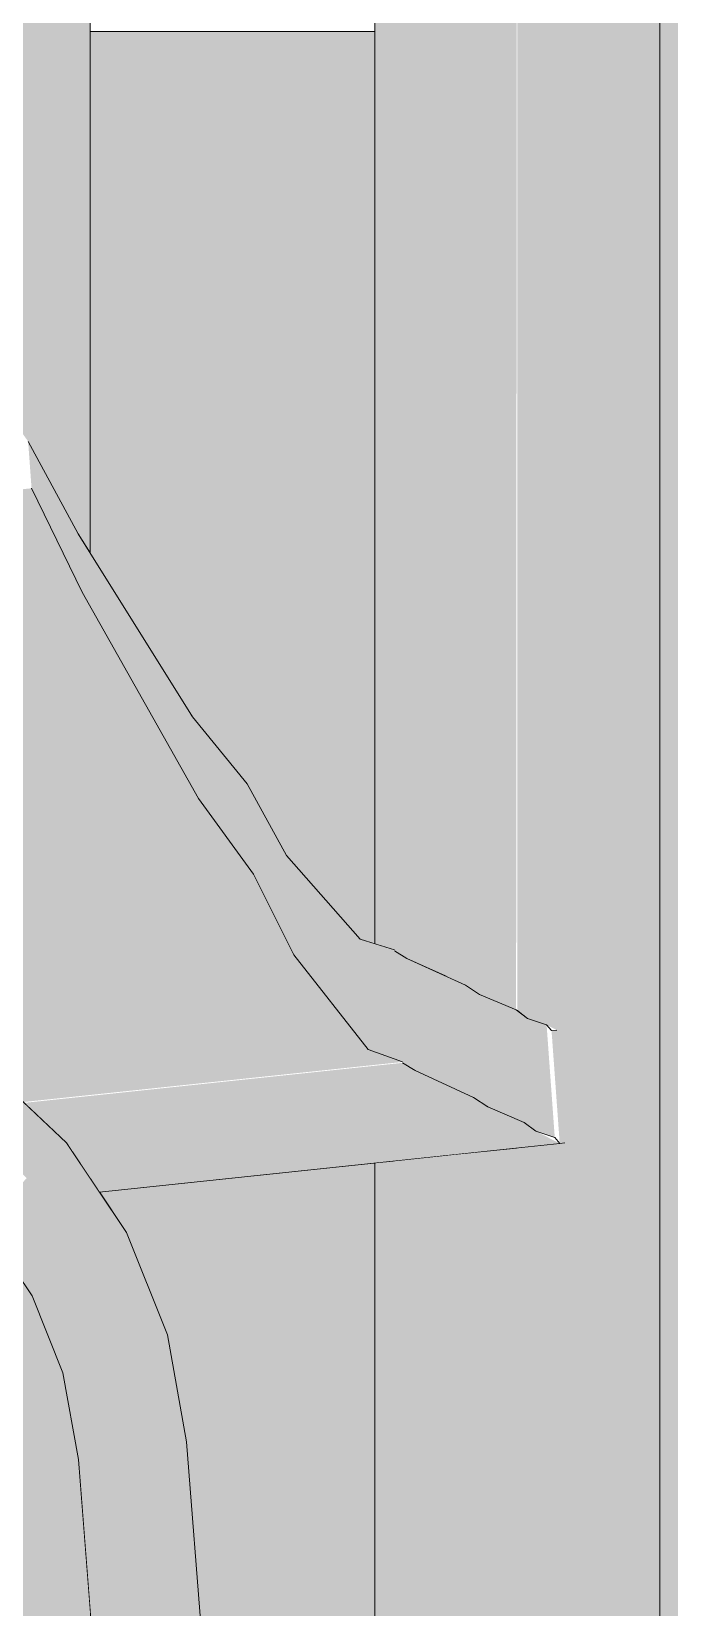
# Model space of a CAD drawing. Header units: centimetres. Extents: x -4381 to 5639, y -3920 to 4826.
# Drawn here: x 72.4607 to 72.5279, y 32.5627 to 32.7286 of the extents above; entities that cross this region are included whole.
import ezdxf
from ezdxf.xclip import XClip

# ---------------------------------------------------------------- set-up
doc = ezdxf.new("R2010")
doc.units = ezdxf.units.CM
doc.header["$MEASUREMENT"] = 0
doc.header["$XCLIPFRAME"] = 0
doc.set_wipeout_variables(frame=1)
doc.linetypes.add('Wipeout_Contour', pattern=[100, 0, -100])
for name, color, linetype in [('01- MOBILIER', 7, 'Continuous'), ('Drawing & Figure', 7, 'Continuous'), ('Structural - Bearing', 7, 'Continuous'), ('Structural - Combined', 7, 'Continuous')]:
    doc.layers.add(name, color=color, linetype=linetype)
for name, color, linetype, lineweight in [('01- MOBILIER_Pen_No__101', 252, 'Continuous', 5), ('01- MOBILIER_Pen_No__2', 8, 'Continuous', 5), ('01- MOBILIER_Pen_No__7', 7, 'Continuous', 5), ('Structural - Combined_Pen_No__1', 7, 'Continuous', 5)]:
    doc.layers.add(name, color=color, linetype=linetype, lineweight=lineweight)
for name, color, linetype, lineweight, true_color in [('01- MOBILIER_Pen_No__102', 7, 'Continuous', 5, 0xcccccc), ('01- MOBILIER_Pen_No__178', 7, 'Continuous', 5, 0xbda888), ('01- MOBILIER_Pen_No__180', 7, 'Continuous', 5, 0xe2e3c6), ('01- MOBILIER_Pen_No__186', 7, 'Continuous', 5, 0xe8e8e8), ('01- MOBILIER_Pen_No__62', 7, 'Continuous', 5, 0xaaaaaa), ('Structural - Bearing_Pen_No__102', 7, 'Continuous', 5, 0xcccccc), ('Structural - Combined_Pen_No__102', 7, 'Continuous', 5, 0xcccccc)]:
    doc.layers.add(name, color=color, linetype=linetype, lineweight=lineweight, true_color=true_color)

# ---------------------------------------------------------------- blocks, each defined once
blk = doc.blocks.new('Drawing_7_7', base_point=(-363.09186, 32.20361))
at = {"color": 254, "linetype": 'Wipeout_Contour', "lineweight": 0, "ltscale": 317.953738}
blk.add_wipeout([(72.52688, 32.20361), (72.52688, 32.85611), (72.52487, 32.85611), (72.52487, 32.20361)], dxfattribs=at).dxf.layer = '01- MOBILIER'
at = {"layer": '01- MOBILIER_Pen_No__102', "linetype": 'Continuous', "ltscale": 10}
blk.add_hatch(color=256, dxfattribs=at).paths.add_polyline_path([(72.52688, 32.20361), (72.52688, 32.85611), (72.52487, 32.85611), (72.52487, 32.20361)])
at = {"color": 254, "linetype": 'Wipeout_Contour', "lineweight": 0, "ltscale": 317.940035}
blk.add_wipeout([(72.52487, 32.20361), (72.52487, 32.85611), (72.51938, 32.85611), (72.51938, 32.20361)], dxfattribs=at).dxf.layer = '01- MOBILIER'
at = {"color": 254, "linetype": 'Wipeout_Contour', "lineweight": 0, "ltscale": 317.961072}
blk.add_wipeout([(72.52889, 32.20361), (72.52889, 32.85611), (72.52688, 32.85611), (72.52688, 32.20361)], dxfattribs=at).dxf.layer = '01- MOBILIER'
at = {"layer": '01- MOBILIER_Pen_No__101', "linetype": 'Continuous', "ltscale": 10}
blk.add_hatch(color=256, dxfattribs=at).paths.add_polyline_path([(72.52889, 32.20361), (72.52889, 32.85611), (72.52688, 32.85611), (72.52688, 32.20361)])
at = {"layer": '01- MOBILIER_Pen_No__186', "linetype": 'Continuous', "ltscale": 10}
blk.add_hatch(color=256, dxfattribs=at).paths.add_polyline_path([(72.52487, 32.20361), (72.52487, 32.85611), (72.51938, 32.85611), (72.51938, 32.20361)])
at = {"layer": '01- MOBILIER_Pen_No__7', "linetype": 'Continuous', "ltscale": 10}
blk.add_line((72.52688, 32.20361), (72.52688, 32.85611), dxfattribs=at)
at = {"color": 254, "linetype": 'Wipeout_Contour', "lineweight": 0, "ltscale": 796.459926}
blk.add_wipeout([(72.51188, 32.6255), (72.51295, 32.62469), (72.51495, 32.62402), (72.51602, 32.62348), (72.51688, 32.61161), (72.51188, 32.61108), (72.51188, 32.20361), (72.51938, 32.20361), (72.51938, 32.85611), (72.51188, 32.85611)], dxfattribs=at).dxf.layer = '01- MOBILIER'
at = {"layer": '01- MOBILIER_Pen_No__102', "linetype": 'Continuous', "ltscale": 10}
blk.add_hatch(color=256, dxfattribs=at).paths.add_polyline_path([(72.51188, 32.6255), (72.51295, 32.62469), (72.51495, 32.62402), (72.51602, 32.62348), (72.51688, 32.61161), (72.51188, 32.61108), (72.51188, 32.20361), (72.51938, 32.20361), (72.51938, 32.85611), (72.51188, 32.85611)])
at = {"color": 254, "linetype": 'Wipeout_Contour', "lineweight": 0, "ltscale": 477.121585}
blk.add_wipeout([(72.50438, 32.85611), (72.50438, 32.62913), (72.5064, 32.62822), (72.50789, 32.62722), (72.51174, 32.6256), (72.51188, 32.85611)], dxfattribs=at).dxf.layer = '01- MOBILIER'
at = {"color": 254, "linetype": 'Wipeout_Contour', "lineweight": 0, "ltscale": 238.613941}
blk.add_wipeout([(72.51547, 32.62342), (72.51633, 32.61155), (72.51602, 32.62348)], dxfattribs=at).dxf.layer = '01- MOBILIER'
at = {"color": 254, "linetype": 'Wipeout_Contour', "lineweight": 0, "ltscale": 397.086986}
blk.add_wipeout([(72.50438, 32.2275), (72.50623, 32.20361), (72.51188, 32.20361), (72.51188, 32.61108), (72.50438, 32.61029)], dxfattribs=at).dxf.layer = '01- MOBILIER'
at = {"layer": '01- MOBILIER_Pen_No__180', "linetype": 'Continuous', "ltscale": 10}
blk.add_hatch(color=256, dxfattribs=at).paths.add_polyline_path([(72.51547, 32.62342), (72.51633, 32.61155), (72.51602, 32.62348)])
at = {"layer": '01- MOBILIER_Pen_No__62', "linetype": 'Continuous', "ltscale": 10}
for points in [[(72.50438, 32.85611), (72.50438, 32.62913), (72.5064, 32.62822), (72.50789, 32.62722), (72.51174, 32.6256), (72.51188, 32.85611)], [(72.50438, 32.2275), (72.50623, 32.20361), (72.51188, 32.20361), (72.51188, 32.61108), (72.50438, 32.61029)]]:
    blk.add_hatch(color=256, dxfattribs=at).paths.add_polyline_path(points)
at = {"color": 254, "linetype": 'Wipeout_Contour', "lineweight": 0, "ltscale": 397.757641}
blk.add_wipeout([(72.49889, 32.85611), (72.49889, 32.63193), (72.50024, 32.63101), (72.50438, 32.62913), (72.50438, 32.85611)], dxfattribs=at).dxf.layer = '01- MOBILIER'
at = {"color": 254, "linetype": 'Wipeout_Contour', "lineweight": 0, "ltscale": 238.475728}
blk.add_wipeout([(72.51688, 32.61161), (72.51602, 32.62348), (72.51633, 32.61155)], dxfattribs=at).dxf.layer = '01- MOBILIER'
at = {"color": 254, "linetype": 'Wipeout_Contour', "lineweight": 0, "ltscale": 317.786034}
blk.add_wipeout([(72.49889, 32.29833), (72.50438, 32.2275), (72.50438, 32.61029), (72.49889, 32.60971)], dxfattribs=at).dxf.layer = '01- MOBILIER'
at = {"layer": '01- MOBILIER_Pen_No__180', "linetype": 'Continuous', "ltscale": 10}
for points in [[(72.51547, 32.62342), (72.51581, 32.61215)], [(72.51547, 32.62342), (72.51581, 32.61215)], [(72.51688, 32.61161), (72.51602, 32.62348), (72.51633, 32.61155)]]:
    blk.add_hatch(color=256, dxfattribs=at).paths.add_polyline_path(points)
at = {"layer": '01- MOBILIER_Pen_No__2', "linetype": 'Continuous', "ltscale": 10}
for points in [[(72.49889, 32.85611), (72.49889, 32.63193), (72.50024, 32.63101), (72.50438, 32.62913), (72.50438, 32.85611)], [(72.49889, 32.29833), (72.50438, 32.2275), (72.50438, 32.61029), (72.49889, 32.60971)]]:
    blk.add_hatch(color=256, dxfattribs=at).paths.add_polyline_path(points)
at = {"color": 254, "linetype": 'Wipeout_Contour', "lineweight": 0, "ltscale": 318.204642}
blk.add_wipeout([(72.49688, 32.85611), (72.49688, 32.63255), (72.49889, 32.63193), (72.49889, 32.85611)], dxfattribs=at).dxf.layer = '01- MOBILIER'
at = {"color": 254, "linetype": 'Wipeout_Contour', "lineweight": 0, "ltscale": 238.791224}
blk.add_wipeout([(72.51495, 32.62402), (72.51295, 32.62469), (72.51381, 32.61283)], dxfattribs=at).dxf.layer = '01- MOBILIER'
at = {"color": 254, "linetype": 'Wipeout_Contour', "lineweight": 0, "ltscale": 317.771069}
blk.add_wipeout([(72.49688, 32.32426), (72.49889, 32.29833), (72.49889, 32.60971), (72.49688, 32.60949)], dxfattribs=at).dxf.layer = '01- MOBILIER'
at = {"layer": '01- MOBILIER_Pen_No__101', "linetype": 'Continuous', "ltscale": 10}
for points in [[(72.49688, 32.85611), (72.49688, 32.63255), (72.49889, 32.63193), (72.49889, 32.85611)], [(72.49688, 32.32426), (72.49889, 32.29833), (72.49889, 32.60971), (72.49688, 32.60949)]]:
    blk.add_hatch(color=256, dxfattribs=at).paths.add_polyline_path(points)
at = {"layer": '01- MOBILIER_Pen_No__180', "linetype": 'Continuous', "ltscale": 10}
blk.add_hatch(color=256, dxfattribs=at).paths.add_polyline_path([(72.51495, 32.62402), (72.51295, 32.62469), (72.51381, 32.61283)])
at = {"color": 254, "linetype": 'Wipeout_Contour', "lineweight": 0, "ltscale": 238.524172}
blk.add_wipeout([(72.51295, 32.62469), (72.51174, 32.6256), (72.5126, 32.61375)], dxfattribs=at).dxf.layer = '01- MOBILIER'
at = {"color": 254, "linetype": 'Wipeout_Contour', "lineweight": 0, "ltscale": 238.294648}
blk.add_wipeout([(72.51495, 32.62402), (72.51381, 32.61283), (72.51581, 32.61215)], dxfattribs=at).dxf.layer = '01- MOBILIER'
at = {"color": 254, "linetype": 'Wipeout_Contour', "lineweight": 0, "ltscale": 317.561288}
blk.add_wipeout([(72.4947, 32.20361), (72.49643, 32.20361), (72.46732, 32.57912), (72.46566, 32.57828)], dxfattribs=at).dxf.layer = '01- MOBILIER'
at = {"layer": '01- MOBILIER_Pen_No__180', "linetype": 'Continuous', "ltscale": 10}
for points in [[(72.51295, 32.62469), (72.51174, 32.6256), (72.5126, 32.61375)], [(72.51495, 32.62402), (72.51381, 32.61283), (72.51581, 32.61215)]]:
    blk.add_hatch(color=256, dxfattribs=at).paths.add_polyline_path(points)
at = {"layer": '01- MOBILIER_Pen_No__2', "linetype": 'Continuous', "ltscale": 10}
blk.add_hatch(color=256, dxfattribs=at).paths.add_polyline_path([(72.4947, 32.20361), (72.49643, 32.20361), (72.46732, 32.57912), (72.46566, 32.57828)])
at = {"layer": '01- MOBILIER_Pen_No__7', "linetype": 'Continuous', "ltscale": 10}
for p, q in [((72.51547, 32.62342), (72.51495, 32.62402)), ((72.51602, 32.62348), (72.51547, 32.62342))]:
    blk.add_line(p, q, dxfattribs=at)
at = {"color": 254, "linetype": 'Wipeout_Contour', "lineweight": 0, "ltscale": 238.93683}
blk.add_wipeout([(72.51174, 32.6256), (72.50789, 32.62722), (72.50875, 32.61539)], dxfattribs=at).dxf.layer = '01- MOBILIER'
at = {"color": 254, "linetype": 'Wipeout_Contour', "lineweight": 0, "ltscale": 238.553413}
blk.add_wipeout([(72.51295, 32.62469), (72.5126, 32.61375), (72.51381, 32.61283)], dxfattribs=at).dxf.layer = '01- MOBILIER'
at = {"color": 254, "linetype": 'Wipeout_Contour', "lineweight": 0, "ltscale": 317.572505}
blk.add_wipeout([(72.49643, 32.20361), (72.50053, 32.20361), (72.47135, 32.58001), (72.46732, 32.57912)], dxfattribs=at).dxf.layer = '01- MOBILIER'
at = {"layer": '01- MOBILIER_Pen_No__180', "linetype": 'Continuous', "ltscale": 10}
for points in [[(72.51174, 32.6256), (72.50789, 32.62722), (72.50875, 32.61539)], [(72.51295, 32.62469), (72.5126, 32.61375), (72.51381, 32.61283)]]:
    blk.add_hatch(color=256, dxfattribs=at).paths.add_polyline_path(points)
at = {"layer": '01- MOBILIER_Pen_No__62', "linetype": 'Continuous', "ltscale": 10}
blk.add_hatch(color=256, dxfattribs=at).paths.add_polyline_path([(72.49643, 32.20361), (72.50053, 32.20361), (72.47135, 32.58001), (72.46732, 32.57912)])
at = {"color": 254, "linetype": 'Wipeout_Contour', "lineweight": 0, "ltscale": 238.633783}
blk.add_wipeout([(72.50789, 32.62722), (72.5064, 32.62822), (72.50725, 32.61639)], dxfattribs=at).dxf.layer = '01- MOBILIER'
at = {"color": 254, "linetype": 'Wipeout_Contour', "lineweight": 0, "ltscale": 238.13188}
blk.add_wipeout([(72.51174, 32.6256), (72.50875, 32.61539), (72.5126, 32.61375)], dxfattribs=at).dxf.layer = '01- MOBILIER'
at = {"color": 254, "linetype": 'Wipeout_Contour', "lineweight": 0, "ltscale": 317.822081}
blk.add_wipeout([(72.46566, 32.57828), (72.46732, 32.57912), (72.46564, 32.58853), (72.46403, 32.58738)], dxfattribs=at).dxf.layer = '01- MOBILIER'
at = {"color": 254, "linetype": 'Wipeout_Contour', "lineweight": 0, "ltscale": 317.587358}
blk.add_wipeout([(72.50053, 32.20361), (72.50459, 32.20361), (72.47538, 32.58043), (72.47135, 32.58001)], dxfattribs=at).dxf.layer = '01- MOBILIER'
at = {"layer": '01- MOBILIER_Pen_No__180', "linetype": 'Continuous', "ltscale": 10}
for points in [[(72.50789, 32.62722), (72.5064, 32.62822), (72.50725, 32.61639)], [(72.51174, 32.6256), (72.50875, 32.61539), (72.5126, 32.61375)]]:
    blk.add_hatch(color=256, dxfattribs=at).paths.add_polyline_path(points)
at = {"layer": '01- MOBILIER_Pen_No__186', "linetype": 'Continuous', "ltscale": 10}
blk.add_hatch(color=256, dxfattribs=at).paths.add_polyline_path([(72.50053, 32.20361), (72.50459, 32.20361), (72.47538, 32.58043), (72.47135, 32.58001)])
at = {"layer": '01- MOBILIER_Pen_No__2', "linetype": 'Continuous', "ltscale": 10}
blk.add_hatch(color=256, dxfattribs=at).paths.add_polyline_path([(72.46566, 32.57828), (72.46732, 32.57912), (72.46564, 32.58853), (72.46403, 32.58738)])
at = {"layer": '01- MOBILIER_Pen_No__7', "linetype": 'Continuous', "ltscale": 10}
for p, q in [((72.51295, 32.62469), (72.51174, 32.6256)), ((72.51495, 32.62402), (72.51295, 32.62469))]:
    blk.add_line(p, q, dxfattribs=at)
at = {"color": 254, "linetype": 'Wipeout_Contour', "lineweight": 0, "ltscale": 238.957443}
blk.add_wipeout([(72.5064, 32.62822), (72.50024, 32.63101), (72.5011, 32.61921)], dxfattribs=at).dxf.layer = '01- MOBILIER'
at = {"color": 254, "linetype": 'Wipeout_Contour', "lineweight": 0, "ltscale": 238.422222}
blk.add_wipeout([(72.50789, 32.62722), (72.50725, 32.61639), (72.50875, 32.61539)], dxfattribs=at).dxf.layer = '01- MOBILIER'
at = {"color": 254, "linetype": 'Wipeout_Contour', "lineweight": 0, "ltscale": 317.825641}
blk.add_wipeout([(72.46732, 32.57912), (72.47135, 32.58001), (72.46953, 32.59017), (72.46564, 32.58853)], dxfattribs=at).dxf.layer = '01- MOBILIER'
at = {"color": 254, "linetype": 'Wipeout_Contour', "lineweight": 0, "ltscale": 317.596327}
blk.add_wipeout([(72.50459, 32.20361), (72.50623, 32.20361), (72.47705, 32.58014), (72.47538, 32.58043)], dxfattribs=at).dxf.layer = '01- MOBILIER'
at = {"layer": '01- MOBILIER_Pen_No__180', "linetype": 'Continuous', "ltscale": 10}
for points in [[(72.5064, 32.62822), (72.50024, 32.63101), (72.5011, 32.61921)], [(72.50789, 32.62722), (72.50725, 32.61639), (72.50875, 32.61539)]]:
    blk.add_hatch(color=256, dxfattribs=at).paths.add_polyline_path(points)
at = {"layer": '01- MOBILIER_Pen_No__186', "linetype": 'Continuous', "ltscale": 10}
blk.add_hatch(color=256, dxfattribs=at).paths.add_polyline_path([(72.50459, 32.20361), (72.50623, 32.20361), (72.47705, 32.58014), (72.47538, 32.58043)])
at = {"layer": '01- MOBILIER_Pen_No__62', "linetype": 'Continuous', "ltscale": 10}
blk.add_hatch(color=256, dxfattribs=at).paths.add_polyline_path([(72.46732, 32.57912), (72.47135, 32.58001), (72.46953, 32.59017), (72.46564, 32.58853)])
at = {"color": 254, "linetype": 'Wipeout_Contour', "lineweight": 0, "ltscale": 238.54773}
blk.add_wipeout([(72.50024, 32.63101), (72.49894, 32.63183), (72.49979, 32.62003)], dxfattribs=at).dxf.layer = '01- MOBILIER'
at = {"color": 254, "linetype": 'Wipeout_Contour', "lineweight": 0, "ltscale": 238.083294}
blk.add_wipeout([(72.5064, 32.62822), (72.5011, 32.61921), (72.50725, 32.61639)], dxfattribs=at).dxf.layer = '01- MOBILIER'
at = {"color": 254, "linetype": 'Wipeout_Contour', "lineweight": 0, "ltscale": 317.836211}
blk.add_wipeout([(72.46403, 32.58738), (72.46564, 32.58853), (72.46224, 32.59704), (72.46078, 32.5955)], dxfattribs=at).dxf.layer = '01- MOBILIER'
at = {"color": 254, "linetype": 'Wipeout_Contour', "lineweight": 0, "ltscale": 317.842083}
blk.add_wipeout([(72.47135, 32.58001), (72.47538, 32.58043), (72.47342, 32.59136), (72.46953, 32.59017)], dxfattribs=at).dxf.layer = '01- MOBILIER'
at = {"layer": '01- MOBILIER_Pen_No__101', "linetype": 'Continuous', "ltscale": 10}
blk.add_hatch(color=256, dxfattribs=at).paths.add_polyline_path([(72.46403, 32.58738), (72.46564, 32.58853), (72.46224, 32.59704), (72.46078, 32.5955)])
at = {"layer": '01- MOBILIER_Pen_No__180', "linetype": 'Continuous', "ltscale": 10}
for points in [[(72.50024, 32.63101), (72.49894, 32.63183), (72.49979, 32.62003)], [(72.5064, 32.62822), (72.5011, 32.61921), (72.50725, 32.61639)]]:
    blk.add_hatch(color=256, dxfattribs=at).paths.add_polyline_path(points)
at = {"layer": '01- MOBILIER_Pen_No__186', "linetype": 'Continuous', "ltscale": 10}
blk.add_hatch(color=256, dxfattribs=at).paths.add_polyline_path([(72.47135, 32.58001), (72.47538, 32.58043), (72.47342, 32.59136), (72.46953, 32.59017)])
at = {"layer": '01- MOBILIER_Pen_No__7', "linetype": 'Continuous', "ltscale": 10}
for p, q in [((72.50789, 32.62722), (72.5064, 32.62822)), ((72.51174, 32.6256), (72.50789, 32.62722))]:
    blk.add_line(p, q, dxfattribs=at)
at = {"color": 254, "linetype": 'Wipeout_Contour', "lineweight": 0, "ltscale": 238.91823}
blk.add_wipeout([(72.49894, 32.63192), (72.49531, 32.63304), (72.49615, 32.62142)], dxfattribs=at).dxf.layer = '01- MOBILIER'
at = {"color": 254, "linetype": 'Wipeout_Contour', "lineweight": 0, "ltscale": 238.475872}
blk.add_wipeout([(72.50024, 32.63101), (72.49979, 32.62003), (72.5011, 32.61921)], dxfattribs=at).dxf.layer = '01- MOBILIER'
at = {"color": 254, "linetype": 'Wipeout_Contour', "lineweight": 0, "ltscale": 317.848881}
blk.add_wipeout([(72.46564, 32.58853), (72.46953, 32.59017), (72.46575, 32.59963), (72.46224, 32.59704)], dxfattribs=at).dxf.layer = '01- MOBILIER'
at = {"color": 254, "linetype": 'Wipeout_Contour', "lineweight": 0, "ltscale": 317.882128}
blk.add_wipeout([(72.47538, 32.58043), (72.47705, 32.58014), (72.47503, 32.59138), (72.47342, 32.59136)], dxfattribs=at).dxf.layer = '01- MOBILIER'
at = {"layer": '01- MOBILIER_Pen_No__180', "linetype": 'Continuous', "ltscale": 10}
blk.add_hatch(color=256, dxfattribs=at).paths.add_polyline_path([(72.50024, 32.63101), (72.49979, 32.62003), (72.5011, 32.61921)])
at = {"layer": '01- MOBILIER_Pen_No__186', "linetype": 'Continuous', "ltscale": 10}
for points in [[(72.49894, 32.63192), (72.49531, 32.63304), (72.49615, 32.62142)], [(72.47538, 32.58043), (72.47705, 32.58014), (72.47503, 32.59138), (72.47342, 32.59136)]]:
    blk.add_hatch(color=256, dxfattribs=at).paths.add_polyline_path(points)
at = {"layer": '01- MOBILIER_Pen_No__62', "linetype": 'Continuous', "ltscale": 10}
blk.add_hatch(color=256, dxfattribs=at).paths.add_polyline_path([(72.46564, 32.58853), (72.46953, 32.59017), (72.46575, 32.59963), (72.46224, 32.59704)])
at = {"color": 254, "linetype": 'Wipeout_Contour', "lineweight": 0, "ltscale": 238.722408}
blk.add_wipeout([(72.49531, 32.63304), (72.48757, 32.64186), (72.48833, 32.6314)], dxfattribs=at).dxf.layer = '01- MOBILIER'
at = {"color": 254, "linetype": 'Wipeout_Contour', "lineweight": 0, "ltscale": 317.838808}
blk.add_wipeout([(72.46078, 32.5955), (72.46224, 32.59704), (72.45724, 32.60448), (72.45601, 32.6026)], dxfattribs=at).dxf.layer = '01- MOBILIER'
at = {"color": 254, "linetype": 'Wipeout_Contour', "lineweight": 0, "ltscale": 317.864593}
blk.add_wipeout([(72.46953, 32.59017), (72.47342, 32.59136), (72.46927, 32.60175), (72.46575, 32.59963)], dxfattribs=at).dxf.layer = '01- MOBILIER'
at = {"layer": '01- MOBILIER_Pen_No__101', "linetype": 'Continuous', "ltscale": 10}
blk.add_hatch(color=256, dxfattribs=at).paths.add_polyline_path([(72.46078, 32.5955), (72.46224, 32.59704), (72.45724, 32.60448), (72.45601, 32.6026)])
at = {"layer": '01- MOBILIER_Pen_No__186', "linetype": 'Continuous', "ltscale": 10}
for points in [[(72.49531, 32.63304), (72.48757, 32.64186), (72.48833, 32.6314)], [(72.46953, 32.59017), (72.47342, 32.59136), (72.46927, 32.60175), (72.46575, 32.59963)]]:
    blk.add_hatch(color=256, dxfattribs=at).paths.add_polyline_path(points)
at = {"color": 254, "linetype": 'Wipeout_Contour', "lineweight": 0, "ltscale": 238.677461}
blk.add_wipeout([(72.48757, 32.64186), (72.48341, 32.6494), (72.4841, 32.63989)], dxfattribs=at).dxf.layer = '01- MOBILIER'
at = {"color": 254, "linetype": 'Wipeout_Contour', "lineweight": 0, "ltscale": 317.861715}
blk.add_wipeout([(72.46224, 32.59704), (72.46575, 32.59963), (72.4602, 32.6079), (72.45724, 32.60448)], dxfattribs=at).dxf.layer = '01- MOBILIER'
at = {"color": 254, "linetype": 'Wipeout_Contour', "lineweight": 0, "ltscale": 317.873739}
blk.add_wipeout([(72.47342, 32.59136), (72.47503, 32.59138), (72.47072, 32.60217), (72.46927, 32.60175)], dxfattribs=at).dxf.layer = '01- MOBILIER'
at = {"layer": '01- MOBILIER_Pen_No__186', "linetype": 'Continuous', "ltscale": 10}
for points in [[(72.48757, 32.64186), (72.48341, 32.6494), (72.4841, 32.63989)], [(72.47342, 32.59136), (72.47503, 32.59138), (72.47072, 32.60217), (72.46927, 32.60175)]]:
    blk.add_hatch(color=256, dxfattribs=at).paths.add_polyline_path(points)
at = {"layer": '01- MOBILIER_Pen_No__62', "linetype": 'Continuous', "ltscale": 10}
blk.add_hatch(color=256, dxfattribs=at).paths.add_polyline_path([(72.46224, 32.59704), (72.46575, 32.59963), (72.4602, 32.6079), (72.45724, 32.60448)])
at = {"color": 254, "linetype": 'Wipeout_Contour', "lineweight": 0, "ltscale": 238.712929}
blk.add_wipeout([(72.48341, 32.6494), (72.47768, 32.65645), (72.4783, 32.64785)], dxfattribs=at).dxf.layer = '01- MOBILIER'
at = {"color": 254, "linetype": 'Wipeout_Contour', "lineweight": 0, "ltscale": 317.875378}
blk.add_wipeout([(72.46575, 32.59963), (72.46927, 32.60175), (72.46316, 32.61084), (72.4602, 32.6079)], dxfattribs=at).dxf.layer = '01- MOBILIER'
at = {"layer": '01- MOBILIER_Pen_No__186', "linetype": 'Continuous', "ltscale": 10}
for points in [[(72.48341, 32.6494), (72.47768, 32.65645), (72.4783, 32.64785)], [(72.46575, 32.59963), (72.46927, 32.60175), (72.46316, 32.61084), (72.4602, 32.6079)]]:
    blk.add_hatch(color=256, dxfattribs=at).paths.add_polyline_path(points)
at = {"color": 254, "linetype": 'Wipeout_Contour', "lineweight": 0, "ltscale": 238.973988}
blk.add_wipeout([(72.47768, 32.65645), (72.46562, 32.67572), (72.46606, 32.66957)], dxfattribs=at).dxf.layer = '01- MOBILIER'
at = {"color": 254, "linetype": 'Wipeout_Contour', "lineweight": 0, "ltscale": 317.874022}
blk.add_wipeout([(72.46927, 32.60175), (72.47072, 32.60217), (72.46439, 32.6116), (72.46316, 32.61084)], dxfattribs=at).dxf.layer = '01- MOBILIER'
at = {"layer": '01- MOBILIER', "linetype": 'Continuous', "lineweight": 0, "ltscale": 10, "true_color": 0xffffff}
blk.add_hatch(color=7, dxfattribs=at).paths.add_polyline_path([(72.46927, 32.60175), (72.47072, 32.60217), (72.46439, 32.6116), (72.46316, 32.61084)])
at = {"layer": '01- MOBILIER_Pen_No__186', "linetype": 'Continuous', "ltscale": 10}
blk.add_hatch(color=256, dxfattribs=at).paths.add_polyline_path([(72.47768, 32.65645), (72.46562, 32.67572), (72.46606, 32.66957)])
at = {"color": 254, "linetype": 'Wipeout_Contour', "lineweight": 0, "ltscale": 238.864794}
blk.add_wipeout([(72.46562, 32.67572), (72.46036, 32.68545), (72.46072, 32.68052)], dxfattribs=at).dxf.layer = '01- MOBILIER'
at = {"color": 254, "linetype": 'Wipeout_Contour', "lineweight": 0, "ltscale": 317.875697}
blk.add_wipeout([(72.4602, 32.6079), (72.46316, 32.61084), (72.45542, 32.61818), (72.45316, 32.61456)], dxfattribs=at).dxf.layer = '01- MOBILIER'
at = {"color": 254, "linetype": 'Wipeout_Contour', "lineweight": 0, "ltscale": 317.999702}
blk.add_wipeout([(72.4669, 32.60787), (72.46786, 32.60642), (72.51633, 32.61155), (72.51381, 32.61283)], dxfattribs=at).dxf.layer = '01- MOBILIER'
at = {"layer": '01- MOBILIER_Pen_No__178', "linetype": 'Continuous', "ltscale": 10}
blk.add_hatch(color=256, dxfattribs=at).paths.add_polyline_path([(72.4669, 32.60787), (72.46786, 32.60642), (72.51633, 32.61155), (72.51381, 32.61283)])
at = {"layer": '01- MOBILIER_Pen_No__186', "linetype": 'Continuous', "ltscale": 10}
for points in [[(72.46562, 32.67572), (72.46036, 32.68545), (72.46072, 32.68052)], [(72.4602, 32.6079), (72.46316, 32.61084), (72.45542, 32.61818), (72.45316, 32.61456)]]:
    blk.add_hatch(color=256, dxfattribs=at).paths.add_polyline_path(points)
at = {"layer": '01- MOBILIER_Pen_No__7', "linetype": 'Continuous', "ltscale": 10}
for p, q in [((72.51633, 32.61155), (72.51581, 32.61215)), ((72.51688, 32.61161), (72.51633, 32.61155))]:
    blk.add_line(p, q, dxfattribs=at)
at = {"color": 254, "linetype": 'Wipeout_Contour', "lineweight": 0, "ltscale": 317.864282}
blk.add_wipeout([(72.46316, 32.61084), (72.46439, 32.6116), (72.45636, 32.6192), (72.45542, 32.61818)], dxfattribs=at).dxf.layer = '01- MOBILIER'
at = {"layer": '01- MOBILIER', "linetype": 'Continuous', "lineweight": 0, "ltscale": 10, "true_color": 0xffffff}
blk.add_hatch(color=7, dxfattribs=at).paths.add_polyline_path([(72.46316, 32.61084), (72.46439, 32.6116), (72.45636, 32.6192), (72.45542, 32.61818)])
at = {"color": 254, "linetype": 'Wipeout_Contour', "lineweight": 0, "ltscale": 397.222286}
blk.add_wipeout([(72.46496, 32.61075), (72.4669, 32.60787), (72.51381, 32.61283), (72.5126, 32.61375), (72.50875, 32.61539)], dxfattribs=at).dxf.layer = '01- MOBILIER'
at = {"layer": '01- MOBILIER_Pen_No__178', "linetype": 'Continuous', "ltscale": 10}
blk.add_hatch(color=256, dxfattribs=at).paths.add_polyline_path([(72.46496, 32.61075), (72.4669, 32.60787), (72.51381, 32.61283), (72.5126, 32.61375), (72.50875, 32.61539)])
at = {"layer": '01- MOBILIER_Pen_No__7', "linetype": 'Continuous', "ltscale": 10}
for p, q in [((72.51381, 32.61283), (72.5126, 32.61375)), ((72.51581, 32.61215), (72.51381, 32.61283))]:
    blk.add_line(p, q, dxfattribs=at)
at = {"color": 254, "linetype": 'Wipeout_Contour', "lineweight": 0, "ltscale": 476.863959}
blk.add_wipeout([(72.46085, 32.61495), (72.46439, 32.6116), (72.46496, 32.61075), (72.50875, 32.61539), (72.50725, 32.61639), (72.5011, 32.61921)], dxfattribs=at).dxf.layer = '01- MOBILIER'
at = {"layer": '01- MOBILIER_Pen_No__178', "linetype": 'Continuous', "ltscale": 10}
blk.add_hatch(color=256, dxfattribs=at).paths.add_polyline_path([(72.46085, 32.61495), (72.46439, 32.6116), (72.46496, 32.61075), (72.50875, 32.61539), (72.50725, 32.61639), (72.5011, 32.61921)])
at = {"layer": '01- MOBILIER_Pen_No__7', "linetype": 'Continuous', "ltscale": 10}
for p, q in [((72.50875, 32.61539), (72.50725, 32.61639)), ((72.5126, 32.61375), (72.50875, 32.61539))]:
    blk.add_line(p, q, dxfattribs=at)
at = {"color": 254, "linetype": 'Wipeout_Contour', "lineweight": 0, "ltscale": 317.946511}
blk.add_wipeout([(72.45994, 32.61581), (72.46085, 32.61495), (72.5011, 32.61921), (72.49979, 32.62003)], dxfattribs=at).dxf.layer = '01- MOBILIER'
at = {"layer": '01- MOBILIER_Pen_No__178', "linetype": 'Continuous', "ltscale": 10}
blk.add_hatch(color=256, dxfattribs=at).paths.add_polyline_path([(72.45994, 32.61581), (72.46085, 32.61495), (72.5011, 32.61921), (72.49979, 32.62003)])
at = {"layer": '01- MOBILIER_Pen_No__7', "linetype": 'Continuous', "ltscale": 10}
blk.add_line((72.50725, 32.61639), (72.5011, 32.61921), dxfattribs=at)
at = {"color": 254, "linetype": 'Wipeout_Contour', "lineweight": 0, "ltscale": 238.103964}
blk.add_wipeout([(72.49894, 32.63192), (72.49615, 32.62142), (72.49979, 32.62012)], dxfattribs=at).dxf.layer = '01- MOBILIER'
at = {"layer": '01- MOBILIER_Pen_No__186', "linetype": 'Continuous', "ltscale": 10}
blk.add_hatch(color=256, dxfattribs=at).paths.add_polyline_path([(72.49894, 32.63192), (72.49615, 32.62142), (72.49979, 32.62012)])
at = {"layer": '01- MOBILIER_Pen_No__7', "linetype": 'Continuous', "ltscale": 10}
for p, q in [((72.50024, 32.63101), (72.49894, 32.63183)), ((72.5064, 32.62822), (72.50024, 32.63101))]:
    blk.add_line(p, q, dxfattribs=at)
at = {"color": 254, "linetype": 'Wipeout_Contour', "lineweight": 0, "ltscale": 238.285655}
blk.add_wipeout([(72.49531, 32.63304), (72.48833, 32.6314), (72.49615, 32.62142)], dxfattribs=at).dxf.layer = '01- MOBILIER'
at = {"layer": '01- MOBILIER_Pen_No__186', "linetype": 'Continuous', "ltscale": 10}
blk.add_hatch(color=256, dxfattribs=at).paths.add_polyline_path([(72.49531, 32.63304), (72.48833, 32.6314), (72.49615, 32.62142)])
at = {"color": 254, "linetype": 'Wipeout_Contour', "lineweight": 0, "ltscale": 238.323777}
blk.add_wipeout([(72.48757, 32.64186), (72.4841, 32.63989), (72.48833, 32.6314)], dxfattribs=at).dxf.layer = '01- MOBILIER'
at = {"color": 254, "linetype": 'Wipeout_Contour', "lineweight": 0, "ltscale": 317.989356}
blk.add_wipeout([(72.49615, 32.62142), (72.45825, 32.61741), (72.45985, 32.6159), (72.49979, 32.62012)], dxfattribs=at).dxf.layer = '01- MOBILIER'
at = {"layer": '01- MOBILIER_Pen_No__178', "linetype": 'Continuous', "ltscale": 10}
blk.add_hatch(color=256, dxfattribs=at).paths.add_polyline_path([(72.49615, 32.62142), (72.45825, 32.61741), (72.45985, 32.6159), (72.49979, 32.62012)])
at = {"layer": '01- MOBILIER_Pen_No__186', "linetype": 'Continuous', "ltscale": 10}
blk.add_hatch(color=256, dxfattribs=at).paths.add_polyline_path([(72.48757, 32.64186), (72.4841, 32.63989), (72.48833, 32.6314)])
at = {"layer": '01- MOBILIER_Pen_No__7', "linetype": 'Continuous', "ltscale": 10}
blk.add_line((72.5011, 32.61921), (72.49979, 32.62003), dxfattribs=at)
at = {"color": 254, "linetype": 'Wipeout_Contour', "lineweight": 0, "ltscale": 238.276804}
blk.add_wipeout([(72.48341, 32.6494), (72.4783, 32.64785), (72.4841, 32.63989)], dxfattribs=at).dxf.layer = '01- MOBILIER'
at = {"color": 254, "linetype": 'Wipeout_Contour', "lineweight": 0, "ltscale": 477.041895}
blk.add_wipeout([(72.44086, 32.62638), (72.44703, 32.6246), (72.45636, 32.6192), (72.45825, 32.61741), (72.49615, 32.62142), (72.48833, 32.6314)], dxfattribs=at).dxf.layer = '01- MOBILIER'
at = {"layer": '01- MOBILIER_Pen_No__101', "linetype": 'Continuous', "ltscale": 10}
blk.add_hatch(color=256, dxfattribs=at).paths.add_polyline_path([(72.44086, 32.62638), (72.44703, 32.6246), (72.45636, 32.6192), (72.45825, 32.61741), (72.49615, 32.62142), (72.48833, 32.6314)])
at = {"layer": '01- MOBILIER_Pen_No__186', "linetype": 'Continuous', "ltscale": 10}
blk.add_hatch(color=256, dxfattribs=at).paths.add_polyline_path([(72.48341, 32.6494), (72.4783, 32.64785), (72.4841, 32.63989)])
at = {"layer": '01- MOBILIER_Pen_No__7', "linetype": 'Continuous', "ltscale": 10}
blk.add_line((72.49979, 32.62012), (72.49615, 32.62142), dxfattribs=at)
at = {"color": 254, "linetype": 'Wipeout_Contour', "lineweight": 0, "ltscale": 238.025401}
blk.add_wipeout([(72.47768, 32.65645), (72.46606, 32.66957), (72.4783, 32.64785)], dxfattribs=at).dxf.layer = '01- MOBILIER'
at = {"layer": '01- MOBILIER_Pen_No__186', "linetype": 'Continuous', "ltscale": 10}
blk.add_hatch(color=256, dxfattribs=at).paths.add_polyline_path([(72.47768, 32.65645), (72.46606, 32.66957), (72.4783, 32.64785)])
at = {"color": 254, "linetype": 'Wipeout_Contour', "lineweight": 0, "ltscale": 238.117748}
blk.add_wipeout([(72.46562, 32.67572), (72.46072, 32.68052), (72.46606, 32.66957)], dxfattribs=at).dxf.layer = '01- MOBILIER'
at = {"color": 254, "linetype": 'Wipeout_Contour', "lineweight": 0, "ltscale": 793.099981}
blk.add_wipeout([(72.4783, 32.64785), (72.19672, 32.61804), (72.19839, 32.61263), (72.19954, 32.60499), (72.20124, 32.60532), (72.42673, 32.62744), (72.43687, 32.62752), (72.44086, 32.62638), (72.48833, 32.6314), (72.4841, 32.63989)], dxfattribs=at).dxf.layer = '01- MOBILIER'
at = {"layer": '01- MOBILIER_Pen_No__101', "linetype": 'Continuous', "ltscale": 10}
blk.add_hatch(color=256, dxfattribs=at).paths.add_polyline_path([(72.19444, 32.62709), (72.19672, 32.61804), (72.4783, 32.64785), (72.46606, 32.66957), (72.20158, 32.64157)])
at = {"layer": '01- MOBILIER_Pen_No__186', "linetype": 'Continuous', "ltscale": 10}
blk.add_hatch(color=256, dxfattribs=at).paths.add_polyline_path([(72.46562, 32.67572), (72.46072, 32.68052), (72.46606, 32.66957)])
at = {"layer": '01- MOBILIER_Pen_No__2', "linetype": 'Continuous', "ltscale": 10}
blk.add_hatch(color=256, dxfattribs=at).paths.add_polyline_path([(72.4783, 32.64785), (72.19672, 32.61804), (72.19839, 32.61263), (72.19954, 32.60499), (72.20124, 32.60532), (72.42673, 32.62744), (72.43687, 32.62752), (72.44086, 32.62638), (72.48833, 32.6314), (72.4841, 32.63989)])
at = {"layer": '01- MOBILIER_Pen_No__7', "linetype": 'Continuous', "ltscale": 10}
blk.add_line((72.49615, 32.62142), (72.48833, 32.6314), dxfattribs=at)
at = {"color": 254, "linetype": 'Wipeout_Contour', "lineweight": 0, "ltscale": 317.482974}
blk.add_wipeout([(72.46606, 32.66957), (72.46072, 32.68052), (72.20656, 32.65362), (72.20158, 32.64157)], dxfattribs=at).dxf.layer = '01- MOBILIER'
at = {"color": 254, "linetype": 'Wipeout_Contour', "lineweight": 0, "ltscale": 556.885363}
blk.add_wipeout([(72.46786, 32.60642), (72.47072, 32.60217), (72.47503, 32.59138), (72.47705, 32.58014), (72.4791, 32.55361), (72.49688, 32.55361), (72.49688, 32.60949)], dxfattribs=at).dxf.layer = 'Structural - Combined'
at = {"layer": '01- MOBILIER_Pen_No__178', "linetype": 'Continuous', "ltscale": 10}
blk.add_hatch(color=256, dxfattribs=at).paths.add_polyline_path([(72.46606, 32.66957), (72.46072, 32.68052), (72.20656, 32.65362), (72.20158, 32.64157)])
at = {"layer": 'Structural - Combined_Pen_No__102', "linetype": 'Continuous', "ltscale": 10}
blk.add_hatch(color=256, dxfattribs=at).paths.add_polyline_path([(72.46786, 32.60642), (72.47072, 32.60217), (72.47503, 32.59138), (72.47705, 32.58014), (72.4791, 32.55361), (72.49688, 32.55361), (72.49688, 32.60949)])
at = {"layer": '01- MOBILIER_Pen_No__7', "linetype": 'Continuous', "ltscale": 10}
for p, q in [((72.51633, 32.61155), (72.46786, 32.60642)), ((72.49688, 32.32426), (72.49688, 32.60949)), ((72.47503, 32.59138), (72.47072, 32.60217)), ((72.47705, 32.58014), (72.47503, 32.59138)), ((72.50623, 32.20361), (72.47705, 32.58014))]:
    blk.add_line(p, q, dxfattribs=at)
at = {"color": 254, "linetype": 'Wipeout_Contour', "lineweight": 0, "ltscale": 635.120612}
blk.add_wipeout([(72.46688, 32.6737), (72.47768, 32.65645), (72.48341, 32.6494), (72.48757, 32.64186), (72.49531, 32.63304), (72.49688, 32.63255), (72.49688, 32.72861), (72.46688, 32.72861)], dxfattribs=at).dxf.layer = 'Structural - Combined'
at = {"layer": 'Structural - Combined_Pen_No__102', "linetype": 'Continuous', "ltscale": 10}
blk.add_hatch(color=256, dxfattribs=at).paths.add_polyline_path([(72.46688, 32.6737), (72.47768, 32.65645), (72.48341, 32.6494), (72.48757, 32.64186), (72.49531, 32.63304), (72.49688, 32.63255), (72.49688, 32.72861), (72.46688, 32.72861)])
at = {"layer": '01- MOBILIER_Pen_No__7', "linetype": 'Continuous', "ltscale": 10}
for p, q in [((72.49688, 32.63255), (72.49688, 32.85611)), ((72.48341, 32.6494), (72.47768, 32.65645)), ((72.48757, 32.64186), (72.48341, 32.6494)), ((72.4841, 32.63989), (72.4783, 32.64785)), ((72.49531, 32.63304), (72.48757, 32.64186)), ((72.48833, 32.6314), (72.4841, 32.63989)), ((72.49894, 32.63192), (72.49531, 32.63304))]:
    blk.add_line(p, q, dxfattribs=at)
at = {"color": 254, "linetype": 'Wipeout_Contour', "lineweight": 0, "ltscale": 4818.847961}
blk.add_wipeout([(72.46688, 33.75361), (71.24188, 33.75361), (71.24188, 32.27861), (72.09205, 32.27861), (72.16052, 32.56702), (72.16467, 32.5786), (72.17138, 32.58902), (72.18012, 32.5973), (72.19038, 32.60295), (72.19911, 32.60504), (72.19924, 32.60699), (72.19839, 32.61263), (72.19672, 32.61804), (72.19444, 32.62709), (72.19393, 32.63405), (72.18935, 32.63675), (72.18767, 32.63259), (72.16561, 32.62288), (72.12636, 32.60559), (72.01688, 32.96954), (72.02614, 32.97361), (72.02847, 32.97265), (72.03423, 32.9702), (72.03589, 32.96994), (72.04223, 32.96701), (72.04804, 32.96537), (72.05277, 32.96297), (72.0644, 32.95876), (72.06969, 32.95581), (72.08447, 32.95185), (72.10424, 32.94635), (72.11379, 32.94455), (72.12925, 32.94013), (72.14927, 32.93479), (72.16154, 32.92984), (72.18488, 32.9208), (72.19597, 32.91492), (72.21991, 32.90255), (72.23278, 32.89394), (72.25371, 32.88013), (72.27246, 32.86465), (72.27904, 32.85926), (72.27758, 32.85564), (72.28418, 32.85174), (72.28513, 32.85416), (72.3137, 32.83736), (72.33013, 32.82773), (72.35245, 32.81004), (72.3718, 32.79483), (72.38358, 32.78217), (72.40994, 32.75419), (72.42039, 32.7433), (72.43188, 32.7263), (72.45089, 32.69879), (72.46036, 32.68545), (72.46562, 32.67572), (72.46688, 32.6737), (72.46688, 32.90861), (72.41688, 32.90861), (72.41688, 32.93361), (72.46688, 32.93361)], dxfattribs=at).dxf.layer = 'Structural - Bearing'
at = {"layer": 'Structural - Bearing_Pen_No__102', "linetype": 'Continuous', "ltscale": 10}
blk.add_hatch(color=256, dxfattribs=at).paths.add_polyline_path([(72.46688, 33.75361), (71.24188, 33.75361), (71.24188, 32.27861), (72.09205, 32.27861), (72.16052, 32.56702), (72.16467, 32.5786), (72.17138, 32.58902), (72.18012, 32.5973), (72.19038, 32.60295), (72.19911, 32.60504), (72.19924, 32.60699), (72.19839, 32.61263), (72.19672, 32.61804), (72.19444, 32.62709), (72.19393, 32.63405), (72.18935, 32.63675), (72.18767, 32.63259), (72.16561, 32.62288), (72.12636, 32.60559), (72.01688, 32.96954), (72.02614, 32.97361), (72.02847, 32.97265), (72.03423, 32.9702), (72.03589, 32.96994), (72.04223, 32.96701), (72.04804, 32.96537), (72.05277, 32.96297), (72.0644, 32.95876), (72.06969, 32.95581), (72.08447, 32.95185), (72.10424, 32.94635), (72.11379, 32.94455), (72.12925, 32.94013), (72.14927, 32.93479), (72.16154, 32.92984), (72.18488, 32.9208), (72.19597, 32.91492), (72.21991, 32.90255), (72.23278, 32.89394), (72.25371, 32.88013), (72.27246, 32.86465), (72.27904, 32.85926), (72.27758, 32.85564), (72.28418, 32.85174), (72.28513, 32.85416), (72.3137, 32.83736), (72.33013, 32.82773), (72.35245, 32.81004), (72.3718, 32.79483), (72.38358, 32.78217), (72.40994, 32.75419), (72.42039, 32.7433), (72.43188, 32.7263), (72.45089, 32.69879), (72.46036, 32.68545), (72.46562, 32.67572), (72.46688, 32.6737), (72.46688, 32.90861), (72.41688, 32.90861), (72.41688, 32.93361), (72.46688, 32.93361)])
at = {"layer": '01- MOBILIER_Pen_No__7', "linetype": 'Continuous', "ltscale": 10}
for p, q in [((72.46562, 32.67572), (72.46036, 32.68545)), ((72.46606, 32.66957), (72.46072, 32.68052)), ((72.47768, 32.65645), (72.46562, 32.67572)), ((72.4783, 32.64785), (72.46606, 32.66957)), ((72.46439, 32.6116), (72.45636, 32.6192))]:
    blk.add_line(p, q, dxfattribs=at)
at = {"layer": 'Structural - Combined_Pen_No__1', "linetype": 'Continuous', "ltscale": 10}
for p, q in [((72.46688, 32.72861), (72.46688, 32.90361)), ((72.46688, 32.6737), (72.46688, 32.72861)), ((72.49688, 32.72861), (72.46688, 32.72861))]:
    blk.add_line(p, q, dxfattribs=at)
at = {"color": 254, "linetype": 'Wipeout_Contour', "lineweight": 0, "ltscale": 1031.234408}
blk.add_wipeout([(72.17144, 32.5629), (72.10395, 32.27861), (72.46688, 32.27861), (72.46688, 32.56247), (72.46566, 32.57828), (72.46403, 32.58738), (72.46078, 32.5955), (72.45601, 32.6026), (72.45358, 32.60491), (72.18164, 32.57612), (72.18126, 32.58145), (72.17984, 32.58011), (72.17479, 32.57226)], dxfattribs=at).dxf.layer = 'Structural - Bearing'
at = {"layer": 'Structural - Bearing_Pen_No__102', "linetype": 'Continuous', "ltscale": 10}
blk.add_hatch(color=256, dxfattribs=at).paths.add_polyline_path([(72.17144, 32.5629), (72.10395, 32.27861), (72.46688, 32.27861), (72.46688, 32.56247), (72.46566, 32.57828), (72.46403, 32.58738), (72.46078, 32.5955), (72.45601, 32.6026), (72.45358, 32.60491), (72.18164, 32.57612), (72.18126, 32.58145), (72.17984, 32.58011), (72.17479, 32.57226)])
at = {"layer": '01- MOBILIER_Pen_No__7', "linetype": 'Continuous', "ltscale": 10}
for p, q in [((72.47072, 32.60217), (72.46439, 32.6116)), ((72.46078, 32.5955), (72.45601, 32.6026)), ((72.46403, 32.58738), (72.46078, 32.5955)), ((72.46566, 32.57828), (72.46403, 32.58738)), ((72.4947, 32.20361), (72.46566, 32.57828))]:
    blk.add_line(p, q, dxfattribs=at)

msp = doc.modelspace()

# ---------------------------------------------------------------- block references
at = {"layer": 'Drawing & Figure', "color": 151, "linetype": 'Continuous', "lineweight": 5, "ltscale": 10, "true_color": 0x80c2ff}
ref = msp.add_blockref('Drawing_7_7', (-363.09186, 32.20361), dxfattribs=at)
XClip(ref).set_block_clipping_path([(51.7463984619, 23.6253966175), (100.4426918859, 45.1170657245)])

doc.saveas('drawing.dxf')
